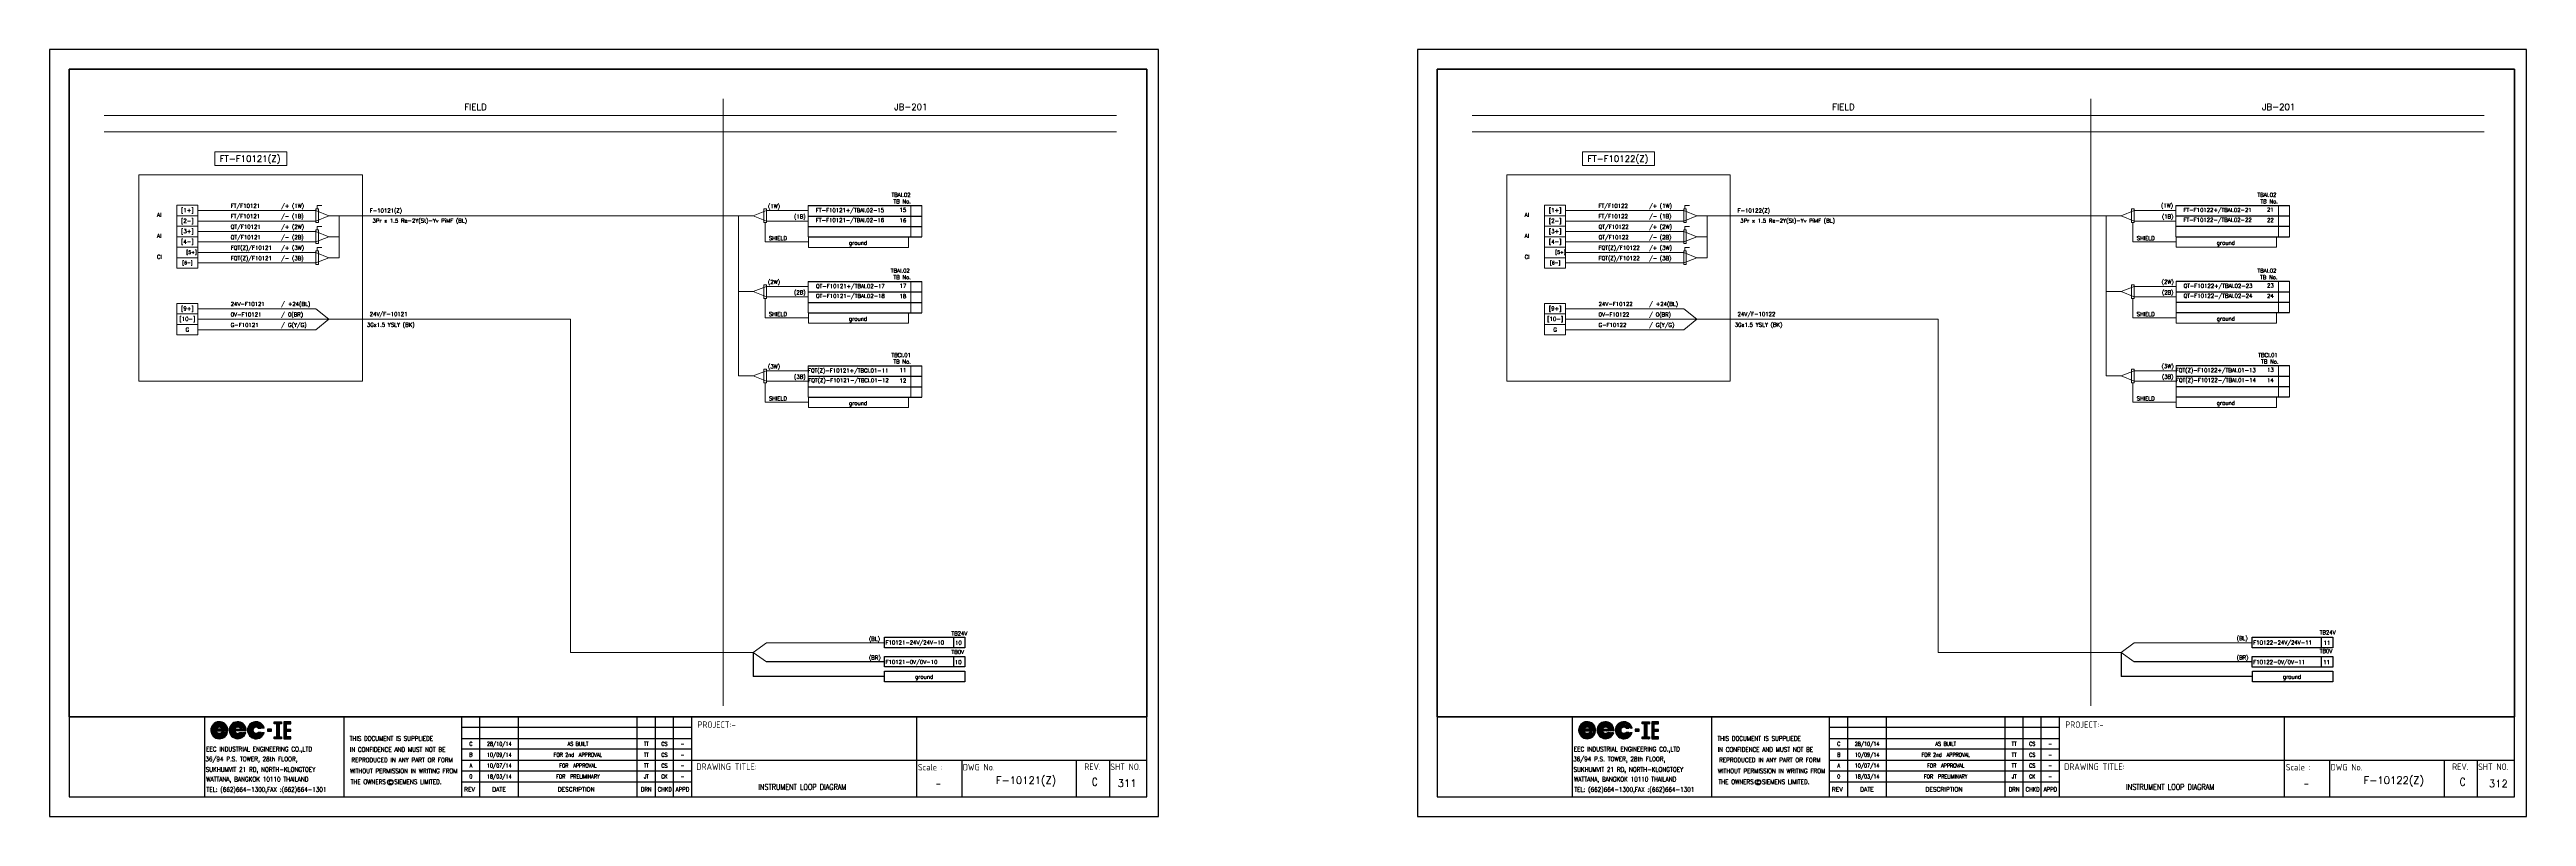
# Model space of a CAD drawing. Header units: millimetres. Extents: x -14942 to 24072, y -50285 to 2207.
# Drawn here: x 5824 to 6769, y -4898 to -4605 of the extents above; entities that cross this region are included whole.
import ezdxf
from ezdxf.enums import TextEntityAlignment as Align

# ---------------------------------------------------------------- set-up
doc = ezdxf.new("R2010")
doc.units = ezdxf.units.MM
doc.header["$MEASUREMENT"] = 0
doc.layers.get('0').update_dxf_attribs({"linetype": 'CONTINUOUS'})
for name, color, linetype in [('52049_PAPER A4$0$Frame_A1', 253, 'CONTINUOUS'), ('BORDER', 3, 'CONTINUOUS'), ('INSTRU', 4, 'CONTINUOUS'), ('INSTRUMENT', 1, 'CONTINUOUS'), ('LINE', 3, 'CONTINUOUS'), ('TEXT', 2, 'CONTINUOUS')]:
    doc.layers.add(name, color=color, linetype=linetype)
doc.styles.add('52049_PAPER A4$0$ISO Proportional', font='isocp.shx')
doc.styles.add('52049_PAPER A4$0$ROMANS', font='isocp.shx')
doc.styles.add('52049_PAPER A4$0$Romans-title', font='romans.shx')
doc.styles.add('ROMANS', font='romans')

# ---------------------------------------------------------------- blocks, each defined once
blk = doc.blocks.new('52049_PAPER A4$0$eec-ie')
at = {"layer": '52049_PAPER A4$0$Frame_A1', "color": 0, "lineweight": -3}
for p, q in [((0, 0), (0.87, 0.87)), ((0, -0.08), (0.3, 0.22)), ((0, -0.16), (0.26, 0.1)), ((0, -0.23), (0.24, 0)), ((0.01, 0.09), (0.78, 0.86)), ((0.04, 0.2), (0.68, 0.83)), ((0.09, 0.32), (0.55, 0.78)), ((0.26, 0.57), (0.3, 0.62)), ((0.34, -0.12), (1, 0.53)), ((0.35, -0.04), (0.92, 0.53)), ((0.35, -0.19), (1.07, 0.52)), ((0.36, 0.05), (0.82, 0.51)), ((0.37, -0.26), (0.66, 0.04)), ((0.39, -0.32), (0.74, 0.04)), ((0.4, 0.17), (0.7, 0.47)), ((0.41, -0.37), (0.82, 0.04)), ((1.69, 0.04), (0.64, 0.04)), ((0.65, 0.57), (0.96, 0.88)), ((0.68, -0.17), (0.9, 0.04)), ((0.76, -0.17), (0.98, 0.04)), ((0.77, 0.62), (1.03, 0.88)), ((0.84, -0.17), (1.05, 0.04)), ((0.87, 0.64), (1.1, 0.87)), ((0.87, 0.25), (1.13, 0.51)), ((0.92, -0.17), (1.13, 0.04)), ((0.95, 0.64), (1.17, 0.86)), ((0.96, 0.26), (1.19, 0.49)), ((1, -0.17), (1.21, 0.04)), ((1.03, 0.64), (1.23, 0.84)), ((1.03, 0.25), (1.24, 0.46)), ((1.07, -0.17), (1.29, 0.04)), ((1.09, 0.24), (1.29, 0.44)), ((1.1, 0.63), (1.29, 0.82)), ((1.15, 0.21), (1.34, 0.4)), ((1.15, -0.17), (1.37, 0.04)), ((1.16, 0.62), (1.35, 0.8)), ((1.19, 0.18), (1.38, 0.37)), ((1.22, 0.6), (1.4, 0.78)), ((1.22, 0.15), (1.54, 0.15)), ((1.23, -0.17), (1.44, 0.04)), ((1.25, 0.15), (1.42, 0.33)), ((1.28, 0.57), (1.45, 0.75)), ((1.31, -0.17), (1.52, 0.04)), ((1.32, 0.15), (1.46, 0.29)), ((1.33, 0.55), (1.5, 0.72)), ((1.38, 0.52), (1.54, 0.69)), ((1.39, -0.17), (1.6, 0.04)), ((1.4, 0.15), (1.49, 0.24)), ((1.42, 0.49), (1.59, 0.65)), ((1.46, 0.45), (1.63, 0.62)), ((1.46, -0.17), (1.68, 0.04)), ((1.48, 0.15), (1.52, 0.19)), ((1.5, 0.41), (1.67, 0.58)), ((1.54, 0.37), (1.71, 0.54)), ((1.54, -0.17), (1.9, 0.18)), ((1.57, 0.33), (1.74, 0.49)), ((1.6, 0.28), (1.77, 0.45)), ((1.62, -0.17), (1.91, 0.12)), ((1.63, 0.23), (1.8, 0.4)), ((1.65, 0.17), (1.83, 0.35)), ((1.67, 0.11), (1.86, 0.3)), ((1.69, 0.05), (1.88, 0.24)), ((1.7, -0.17), (1.93, 0.06)), ((2.09, -0.09), (2.37, 0.19)), ((2.1, -0.01), (2.51, 0.41)), ((2.1, -0.17), (2.34, 0.08)), ((2.11, 0.08), (2.88, 0.86)), ((2.13, 0.18), (2.78, 0.83)), ((2.18, 0.31), (2.65, 0.78)), ((2.31, 0.52), (2.45, 0.65)), ((2.44, -0.05), (3.02, 0.52)), ((2.44, -0.13), (3.1, 0.52)), ((2.45, -0.2), (2.78, 0.13)), ((2.46, 0.04), (2.93, 0.51)), ((2.46, -0.26), (2.76, 0.04)), ((2.48, -0.32), (2.84, 0.04)), ((2.49, 0.15), (2.81, 0.47)), ((2.56, 0.45), (2.97, 0.87)), ((2.72, -0.17), (2.92, 0.04)), ((2.73, 0.04), (3.79, 0.04)), ((2.77, 0.59), (3.06, 0.87)), ((2.79, -0.17), (3, 0.04)), ((2.84, 0.19), (3.17, 0.51)), ((2.87, -0.17), (3.08, 0.04)), ((2.89, 0.63), (3.13, 0.87)), ((2.95, -0.17), (3.15, 0.04)), ((2.98, 0.64), (3.2, 0.86)), ((2.98, 0.26), (3.23, 0.5)), ((3.03, -0.17), (3.23, 0.04)), ((3.06, 0.65), (3.27, 0.85)), ((3.07, 0.26), (3.29, 0.48)), ((3.11, -0.17), (3.31, 0.04)), ((3.14, 0.64), (3.33, 0.83)), ((3.14, 0.25), (3.34, 0.46)), ((3.18, -0.17), (3.39, 0.04)), ((3.2, 0.24), (3.39, 0.43)), ((3.21, 0.63), (3.39, 0.81)), ((3.25, 0.21), (3.44, 0.4)), ((3.26, -0.17), (3.47, 0.04)), ((3.27, 0.62), (3.44, 0.79)), ((3.29, 0.18), (3.48, 0.36)), ((3.62, 0.16), (3.31, 0.16)), ((3.33, 0.6), (3.5, 0.77)), ((3.34, -0.17), (3.54, 0.04)), ((3.36, 0.16), (3.52, 0.32)), ((3.38, 0.57), (3.55, 0.74)), ((3.42, -0.17), (3.62, 0.04)), ((3.43, 0.55), (3.59, 0.71)), ((3.43, 0.16), (3.55, 0.28)), ((3.48, 0.52), (3.64, 0.68)), ((3.5, -0.17), (3.7, 0.04)), ((3.51, 0.16), (3.58, 0.23)), ((3.52, 0.48), (3.68, 0.64)), ((3.57, 0.45), (3.72, 0.61)), ((3.57, -0.17), (3.78, 0.04)), ((3.59, 0.16), (3.61, 0.18)), ((3.6, 0.41), (3.76, 0.57)), ((3.64, 0.37), (3.8, 0.53)), ((3.65, -0.17), (3.99, 0.17)), ((3.67, 0.32), (3.83, 0.48)), ((3.7, 0.27), (3.87, 0.44)), ((3.73, 0.22), (3.9, 0.39)), ((3.73, -0.17), (4, 0.11)), ((3.75, 0.17), (3.92, 0.34)), ((3.77, 0.11), (3.95, 0.28)), ((3.79, 0.05), (3.97, 0.23)), ((3.81, -0.17), (4.02, 0.04)), ((4.18, -0.03), (4.57, 0.36)), ((4.18, -0.11), (4.47, 0.18)), ((4.18, -0.18), (4.43, 0.07)), ((4.19, 0.06), (5, 0.86)), ((4.21, 0.16), (4.9, 0.84)), ((4.25, 0.28), (4.78, 0.8)), ((4.34, 0.45), (4.61, 0.71)), ((4.53, -0.15), (5.2, 0.53)), ((4.53, -0.07), (5.13, 0.53)), ((4.54, 0.02), (5.04, 0.52)), ((4.54, -0.22), (4.86, 0.1)), ((4.57, 0.12), (4.93, 0.49)), ((4.69, 0.48), (5.08, 0.87)), ((4.69, 0.32), (4.73, 0.37)), ((4.88, 0.59), (5.16, 0.88)), ((4.96, 0.2), (5.27, 0.52)), ((4.99, 0.63), (5.24, 0.87)), ((5.08, 0.64), (5.31, 0.86)), ((5.09, 0.25), (5.33, 0.5)), ((5.16, 0.64), (5.37, 0.85)), ((5.17, 0.26), (5.39, 0.48)), ((5.24, 0.64), (5.43, 0.83)), ((5.24, 0.25), (5.44, 0.46)), ((5.3, 0.63), (5.49, 0.82)), ((5.3, 0.23), (5.49, 0.43)), ((5.35, 0.2), (5.54, 0.39)), ((5.37, 0.61), (5.55, 0.79)), ((5.39, 0.17), (5.58, 0.36)), ((5.4, 0.15), (5.72, 0.15)), ((5.42, 0.59), (5.6, 0.77)), ((5.46, 0.15), (5.62, 0.32)), ((5.48, 0.57), (5.65, 0.74)), ((5.53, 0.54), (5.7, 0.71)), ((5.53, 0.15), (5.65, 0.27)), ((5.58, 0.51), (5.74, 0.68)), ((5.61, 0.15), (5.68, 0.23)), ((5.62, 0.47), (5.79, 0.64)), ((5.66, 0.44), (5.83, 0.6)), ((5.69, 0.15), (5.71, 0.18)), ((5.7, 0.4), (5.87, 0.56)), ((5.73, 0.36), (5.9, 0.52)), ((5.77, 0.31), (5.94, 0.48)), ((5.8, 0.26), (5.97, 0.43)), ((5.82, 0.21), (6, 0.38)), ((5.85, 0.15), (6.02, 0.33)), ((6.09, 0.15), (5.85, 0.15)), ((5.92, 0.15), (6.05, 0.28)), ((6, 0.15), (6.07, 0.22)), ((6.08, 0.15), (6.09, 0.16)), ((6.9, 0.04), (6.46, 0.04)), ((6.46, 0.04), (6.46, -0.18)), ((6.46, -0.01), (6.51, 0.04)), ((6.46, -0.09), (6.59, 0.04)), ((6.46, -0.17), (6.66, 0.04)), ((6.52, -0.18), (6.74, 0.04)), ((6.6, -0.18), (6.82, 0.04)), ((6.68, -0.18), (6.9, 0.04)), ((6.9, -0.18), (6.9, 0.04)), ((7.23, 0.68), (7.41, 0.86)), ((7.27, 0.64), (7.49, 0.86)), ((7.35, 0.64), (7.57, 0.86)), ((7.43, 0.64), (7.65, 0.86)), ((7.5, 0.64), (7.72, 0.86)), ((7.51, 0.57), (7.8, 0.86)), ((7.51, 0.49), (7.88, 0.86)), ((7.51, 0.41), (7.96, 0.86)), ((7.51, 0.34), (7.78, 0.61)), ((7.51, 0.26), (7.78, 0.53)), ((7.51, 0.18), (7.78, 0.45)), ((7.51, 0.1), (7.78, 0.38)), ((7.51, 0.02), (7.78, 0.3)), ((7.51, -0.05), (7.78, 0.22)), ((7.51, -0.13), (7.78, 0.14)), ((7.51, -0.21), (7.78, 0.07)), ((7.82, 0.64), (8.04, 0.86)), ((7.89, 0.64), (8.06, 0.81)), ((7.97, 0.64), (8.06, 0.73)), ((8.05, 0.64), (8.06, 0.65)), ((8.33, 0.46), (8.74, 0.86)), ((8.33, 0.54), (8.66, 0.86)), ((8.33, 0.38), (8.82, 0.86)), ((8.33, 0.69), (8.5, 0.86)), ((8.33, 0.62), (8.58, 0.86)), ((8.33, 0.3), (8.61, 0.58)), ((8.33, 0.23), (8.61, 0.5)), ((8.33, 0.15), (8.61, 0.42)), ((8.33, 0.07), (8.61, 0.35)), ((8.33, -0.01), (8.61, 0.27)), ((8.33, -0.09), (8.61, 0.19)), ((8.33, -0.16), (8.61, 0.11)), ((8.33, -0.24), (8.61, 0.03)), ((8.33, -0.4), (8.74, 0.01)), ((8.33, -0.32), (8.66, 0.01)), ((8.33, -0.48), (8.82, 0.01)), ((8.67, 0.64), (8.89, 0.86)), ((8.68, -0.21), (8.9, 0.01)), ((8.75, 0.64), (8.97, 0.86)), ((8.75, -0.21), (8.97, 0.01)), ((8.83, 0.64), (9.05, 0.86)), ((8.83, -0.21), (9.05, 0.01)), ((8.91, 0.64), (9.11, 0.84)), ((8.99, 0.64), (9.11, 0.76)), ((9.06, 0.64), (9.11, 0.69)), ((0.02, -0.3), (0.23, -0.08)), ((0.03, -0.36), (0.23, -0.16)), ((0.05, -0.42), (0.24, -0.23)), ((0.07, -0.47), (0.26, -0.29)), ((0.1, -0.53), (0.27, -0.35)), ((0.12, -0.58), (0.3, -0.4)), ((0.15, -0.63), (0.32, -0.46)), ((0.19, -0.67), (0.35, -0.5)), ((0.22, -0.72), (0.39, -0.55)), ((0.26, -0.76), (0.42, -0.59)), ((0.3, -0.8), (0.46, -0.63)), ((0.34, -0.83), (0.5, -0.67)), ((0.38, -0.87), (0.55, -0.7)), ((0.42, -0.9), (0.59, -0.73)), ((0.44, -0.42), (0.64, -0.22)), ((0.47, -0.47), (0.66, -0.27)), ((0.47, -0.93), (0.65, -0.76)), ((0.5, -0.51), (0.69, -0.32)), ((0.52, -0.96), (0.7, -0.78)), ((0.54, -0.55), (0.73, -0.36)), ((0.58, -0.59), (0.78, -0.39)), ((0.58, -0.98), (0.76, -0.8)), ((0.62, -0.17), (1.94, -0.17)), ((0.63, -0.62), (0.83, -0.42)), ((0.63, -1.01), (0.82, -0.82)), ((0.68, -0.65), (0.89, -0.44)), ((0.69, -1.03), (0.89, -0.83)), ((0.73, -0.67), (0.96, -0.45)), ((0.75, -1.04), (0.96, -0.83)), ((0.79, -0.69), (1.04, -0.44)), ((0.82, -1.05), (1.04, -0.83)), ((0.85, -0.71), (1.19, -0.37)), ((0.89, -1.06), (1.14, -0.81)), ((0.92, -0.72), (1.29, -0.34)), ((0.96, -1.07), (1.25, -0.77)), ((1, -0.72), (1.37, -0.34)), ((1.04, -1.06), (1.76, -0.34)), ((1.09, -0.71), (1.45, -0.34)), ((1.13, -1.05), (1.84, -0.34)), ((1.2, -0.67), (1.53, -0.34)), ((1.54, -0.34), (1.22, -0.34)), ((1.23, -1.03), (1.9, -0.36)), ((1.35, -0.99), (1.86, -0.48)), ((1.53, -0.88), (1.76, -0.66)), ((1.65, -0.38), (1.68, -0.34)), ((1.91, -0.34), (1.66, -0.34)), ((1.78, -0.17), (1.94, -0.01)), ((1.85, -0.17), (1.94, -0.09)), ((1.93, -0.17), (1.94, -0.17)), ((2.1, -0.24), (2.32, -0.02)), ((2.11, -0.3), (2.32, -0.1)), ((2.13, -0.36), (2.32, -0.17)), ((2.15, -0.42), (2.33, -0.24)), ((2.17, -0.48), (2.35, -0.3)), ((2.2, -0.53), (2.37, -0.36)), ((2.22, -0.58), (2.39, -0.42)), ((2.25, -0.63), (2.42, -0.47)), ((2.29, -0.68), (2.45, -0.51)), ((2.32, -0.72), (2.48, -0.56)), ((2.36, -0.76), (2.52, -0.6)), ((2.4, -0.8), (2.56, -0.64)), ((2.44, -0.84), (2.6, -0.68)), ((2.48, -0.87), (2.64, -0.71)), ((2.51, -0.38), (2.71, -0.17)), ((2.53, -0.9), (2.69, -0.74)), ((2.54, -0.43), (2.73, -0.23)), ((2.57, -0.47), (2.76, -0.28)), ((2.58, -0.93), (2.74, -0.77)), ((2.6, -0.51), (2.79, -0.33)), ((2.63, -0.96), (2.8, -0.79)), ((2.64, -0.55), (2.83, -0.37)), ((2.68, -0.98), (2.86, -0.81)), ((2.69, -0.59), (2.87, -0.4)), ((4.02, -0.17), (2.71, -0.17)), ((2.73, -0.62), (2.93, -0.43)), ((2.74, -1.01), (2.92, -0.82)), ((2.78, -0.65), (2.99, -0.44)), ((2.8, -1.02), (2.99, -0.83)), ((2.84, -0.67), (3.06, -0.45)), ((2.86, -1.04), (3.06, -0.84)), ((2.9, -0.69), (3.14, -0.44)), ((2.92, -1.05), (3.14, -0.83)), ((2.96, -0.7), (3.32, -0.35)), ((2.99, -1.06), (3.24, -0.81)), ((3.03, -0.71), (3.39, -0.35)), ((3.07, -1.06), (3.36, -0.77)), ((3.11, -0.71), (3.47, -0.35)), ((3.15, -1.06), (3.86, -0.35)), ((3.2, -0.7), (3.55, -0.35)), ((3.24, -1.04), (3.94, -0.35)), ((3.31, -0.35), (3.62, -0.35)), ((3.32, -0.65), (3.62, -0.36)), ((3.35, -1.02), (3.98, -0.38)), ((3.48, -0.97), (3.93, -0.51)), ((3.74, -0.39), (3.78, -0.35)), ((3.76, -0.35), (3.99, -0.35)), ((3.89, -0.17), (4.02, -0.03)), ((3.96, -0.17), (4.03, -0.11)), ((4.19, -0.25), (4.42, -0.03)), ((4.21, -0.32), (4.41, -0.11)), ((4.22, -0.38), (4.42, -0.18)), ((4.24, -0.44), (4.43, -0.25)), ((4.26, -0.49), (4.45, -0.31)), ((4.29, -0.54), (4.47, -0.37)), ((4.32, -0.59), (4.49, -0.42)), ((4.35, -0.64), (4.52, -0.47)), ((4.38, -0.69), (4.55, -0.52)), ((4.42, -0.73), (4.58, -0.56)), ((4.45, -0.77), (4.62, -0.6)), ((4.49, -0.81), (4.66, -0.64)), ((4.53, -0.84), (4.7, -0.68)), ((4.56, -0.28), (4.8, -0.03)), ((4.58, -0.33), (4.8, -0.11)), ((4.58, -0.88), (4.75, -0.71)), ((4.6, -0.39), (4.81, -0.18)), ((4.62, -0.91), (4.8, -0.74)), ((4.63, -0.44), (4.83, -0.24)), ((4.66, -0.48), (4.86, -0.29)), ((4.67, -0.94), (4.85, -0.77)), ((4.7, -0.52), (4.89, -0.33)), ((4.72, -0.97), (4.9, -0.79)), ((4.74, -0.56), (4.93, -0.37)), ((4.78, -0.6), (4.98, -0.4)), ((4.78, -0.99), (4.96, -0.81)), ((4.83, -0.63), (5.03, -0.43)), ((4.83, -1.01), (5.03, -0.82)), ((4.88, -0.66), (5.09, -0.44)), ((4.89, -1.03), (5.1, -0.83)), ((4.93, -0.68), (5.17, -0.45)), ((4.96, -1.05), (5.17, -0.83)), ((4.99, -0.7), (5.26, -0.43)), ((5.02, -1.06), (5.26, -0.82)), ((5.06, -0.71), (5.43, -0.34)), ((5.09, -1.06), (5.36, -0.8)), ((5.13, -0.72), (5.5, -0.34)), ((5.17, -1.07), (5.49, -0.75)), ((5.21, -0.71), (5.58, -0.34)), ((5.25, -1.06), (5.97, -0.34)), ((5.3, -0.7), (5.66, -0.34)), ((5.35, -1.05), (6.05, -0.34)), ((5.72, -0.34), (5.4, -0.34)), ((5.43, -0.65), (5.71, -0.37)), ((5.45, -1.02), (6.07, -0.4)), ((5.58, -0.96), (6.02, -0.53)), ((5.81, -0.43), (5.89, -0.34)), ((5.85, -0.34), (6.09, -0.34)), ((6.46, -0.18), (6.9, -0.18)), ((6.75, -0.18), (6.9, -0.04)), ((6.83, -0.18), (6.9, -0.12)), ((7.23, -0.95), (7.34, -0.84)), ((7.23, -0.88), (7.26, -0.84)), ((7.23, -1.03), (7.42, -0.84)), ((7.28, -1.07), (7.5, -0.84)), ((7.35, -1.07), (7.78, -0.64)), ((7.43, -1.07), (7.78, -0.71)), ((7.51, -0.29), (7.78, -0.01)), ((7.51, -0.37), (7.78, -0.09)), ((7.51, -0.44), (7.78, -0.17)), ((7.51, -0.52), (7.78, -0.25)), ((7.51, -0.6), (7.78, -0.32)), ((7.51, -0.68), (7.78, -0.4)), ((7.51, -0.76), (7.78, -0.48)), ((7.51, -0.83), (7.78, -0.56)), ((7.51, -1.07), (7.78, -0.79)), ((7.59, -1.07), (7.81, -0.84)), ((7.67, -1.07), (7.89, -0.84)), ((7.74, -1.07), (7.96, -0.84)), ((7.82, -1.07), (8.04, -0.84)), ((7.9, -1.07), (8.06, -0.91)), ((7.98, -1.07), (8.06, -0.98)), ((8.06, -1.07), (8.06, -1.06)), ((8.33, -0.55), (8.61, -0.28)), ((8.33, -0.63), (8.61, -0.36)), ((8.33, -0.71), (8.61, -0.43)), ((8.33, -0.79), (8.61, -0.51)), ((8.33, -0.86), (8.61, -0.59)), ((8.33, -0.94), (8.61, -0.67)), ((8.33, -1.02), (8.61, -0.75)), ((8.37, -1.07), (8.61, -0.82)), ((8.45, -1.07), (8.67, -0.84)), ((8.52, -1.07), (8.74, -0.84)), ((8.6, -1.07), (8.82, -0.84)), ((8.68, -1.07), (8.9, -0.84)), ((8.76, -1.07), (8.98, -0.84)), ((8.84, -1.07), (9.06, -0.84)), ((8.91, -0.21), (9.11, -0.02)), ((8.91, -1.07), (9.11, -0.87)), ((8.99, -0.21), (9.11, -0.09)), ((8.99, -1.07), (9.11, -0.95)), ((9.07, -0.21), (9.11, -0.17)), ((9.07, -1.07), (9.11, -1.03))]:
    blk.add_line(p, q, dxfattribs=at)
for points in [[(7.23, 0.86), (8.06, 0.86), (8.06, 0.64), (7.78, 0.64), (7.78, -0.84), (8.06, -0.84), (8.06, -1.07), (7.23, -1.07), (7.23, -0.84), (7.51, -0.84), (7.51, 0.64), (7.23, 0.64)], [(8.61, 0.01), (8.61, 0.64), (9.11, 0.64), (9.11, 0.86), (8.33, 0.86), (8.33, -1.07), (9.11, -1.07), (9.11, -0.84), (8.61, -0.84), (8.61, -0.21), (9.11, -0.21), (9.11, 0.01)]]:
    blk.add_lwpolyline(points, close=True, dxfattribs=at)
for centre, radius, start, end in [((0.97, -0.09), 0.972, 355.3439, 345.1466), ((0.97, -0.09), 0.737, 10.5243, 340.256), ((0.97, -0.09), 0.623, 23.5697, 336.4303), ((0.97, -0.09), 0.354, 44.7876, 157.6107), ((3.06, -0.09), 0.967, 355.6074, 344.7747), ((3.06, -0.09), 0.742, 10.0766, 339.9937), ((3.06, -0.09), 0.618, 24.2545, 335.7455), ((3.06, -0.09), 0.358, 45.1096, 158.7579), ((5.15, -0.09), 0.972, 14.8534, 345.1466), ((5.15, -0.09), 0.737, 19.744, 340.256), ((5.15, -0.09), 0.623, 23.5697, 336.4303), ((5.15, -0.09), 0.354, 44.7876, 315.2124), ((0.97, -0.09), 0.354, 192.8901, 315.2124), ((3.06, -0.09), 0.358, 191.9242, 314.8904)]:
    blk.add_arc(centre, radius, start, end, dxfattribs=at)
blk = doc.blocks.new('52049_PAPER A4$0$eec logo')
at = {"color": 7, "xscale": 2.786697286423482, "yscale": 2.786697286423482, "zscale": 2.786697286423482}
blk.add_blockref('52049_PAPER A4$0$eec-ie', (50.01, 25.95), dxfattribs=at)
blk = doc.blocks.new('A$C089E5181')
at = {"color": 3}
for p, q in [((-415.5, 38.01), (-4.5, 38.01)), ((-363.94, 38.01), (-363.94, 7.5)), ((-310.77, 38.01), (-310.77, 7.5)), ((-265.75, 7.5), (-265.75, 38.01)), ((-258.85, 7.5), (-258.85, 38.01)), ((-244.11, 7.5), (-244.11, 38.01)), ((-198.84, 7.5), (-198.84, 38.01)), ((-191.95, 7.5), (-191.95, 38.01)), ((-185.05, 7.5), (-185.05, 38.01)), ((-178.16, 38.01), (-178.16, 7.5)), ((-92.38, 38.01), (-92.38, 7.5)), ((-178.16, 21.46), (-4.5, 21.46)), ((-75.06, 21.46), (-75.06, 7.5)), ((-31.4, 21.46), (-31.4, 7.5)), ((-18.75, 21.46), (-18.75, 7.5)), ((-265.75, 13.19), (-178.16, 13.19))]:
    blk.add_line(p, q, dxfattribs=at)
at = {"color": 7}
for p, q in [((-4.5, 38.01), (-96.38, 38.01)), ((-92.38, 38.01), (-92.38, 19.85))]:
    blk.add_line(p, q, dxfattribs=at)
at = {"color": 1}
for p, q in [((-178.16, 33.87), (-265.75, 33.87)), ((-265.75, 29.74), (-178.16, 29.74)), ((-178.16, 25.6), (-265.75, 25.6)), ((-265.75, 21.46), (-178.16, 21.46)), ((-178.16, 17.33), (-265.75, 17.33))]:
    blk.add_line(p, q, dxfattribs=at)
at = {"color": 7}
blk.add_lwpolyline([(0, 0), (0, 292.5), (-423, 292.5), (-423, 0)], close=True, dxfattribs=at)
blk.add_lwpolyline([(-415.5, 285), (-4.5, 285), (-4.5, 38.01), (-415.5, 38.01)], close=True)
at = {"color": 3}
blk.add_lwpolyline([(-4.5, 7.5), (-4.5, 285), (-415.5, 285), (-415.5, 7.5)], close=True, dxfattribs=at)
at = {"color": 2}
blk.add_circle((-293.05, 13.05), 1.05, dxfattribs=at)
at = {"color": 3, "xscale": 1.200000000000001, "yscale": 1.200000000000001, "zscale": 1.200000000000001}
blk.add_blockref('52049_PAPER A4$0$eec logo', (-421.49, 2.05), dxfattribs=at)
at = {"color": 2, "style": '52049_PAPER A4$0$Romans-title', "width": 0.8}
for s, p in [('THIS DOCUMENT IS SUPPLIEDE', (-292.63, 29.75)), ('IN CONFIDENCE AND MUST NOT BE', (-290.24, 25.51)), (' REPRODUCED IN ANY PART OR FORM', (-289.1, 21.53)), ('THE OWNERS   SIEMENS LIMITED. ', (-290.28, 13.22)), (' WITHOUT PERMISSION IN WRITING FROM ', (-287.9, 17.35))]:
    blk.add_text(s, height=1.75, dxfattribs=at).set_placement(p, align=Align.MIDDLE)
at = {"color": 2}
for s, height, style, width, p in [('C', 1.5, '52049_PAPER A4$0$Romans-title', 0.8, (-262.3, 27.67)), ('28/10/14', 1.5, '52049_PAPER A4$0$Romans-title', 0.8, (-251.48, 27.67)), ('AS BUILT', 1.5, '52049_PAPER A4$0$Romans-title', 0.8, (-221.48, 27.67)), ('TT', 1.5, '52049_PAPER A4$0$Romans-title', 0.8, (-195.39, 27.67)), ('CS', 1.5, '52049_PAPER A4$0$Romans-title', 0.8, (-188.5, 27.67)), ('A', 1.5, '52049_PAPER A4$0$Romans-title', 0.8, (-262.3, 19.39)), ('B', 1.5, '52049_PAPER A4$0$Romans-title', 0.8, (-262.3, 23.53)), ('10/09/14', 1.5, '52049_PAPER A4$0$Romans-title', 0.8, (-251.48, 23.53)), ('10/07/14', 1.5, '52049_PAPER A4$0$Romans-title', 0.8, (-251.48, 19.39)), ('FOR 2nd  APPROVAL', 1.5, '52049_PAPER A4$0$Romans-title', 0.8, (-221.48, 23.53)), ('FOR  APPROVAL', 1.5, '52049_PAPER A4$0$Romans-title', 0.8, (-221.48, 19.39)), ('TT', 1.5, '52049_PAPER A4$0$Romans-title', 0.8, (-195.39, 23.53)), ('TT', 1.5, '52049_PAPER A4$0$Romans-title', 0.8, (-195.39, 19.39)), ('CS', 1.5, '52049_PAPER A4$0$Romans-title', 0.8, (-188.5, 23.53)), ('CS', 1.5, '52049_PAPER A4$0$Romans-title', 0.8, (-188.5, 19.39)), ('-', 1.5, '52049_PAPER A4$0$Romans-title', 0.8, (-181.6, 27.67)), ('-', 1.5, '52049_PAPER A4$0$Romans-title', 0.8, (-181.6, 23.53)), ('-', 1.5, '52049_PAPER A4$0$Romans-title', 0.8, (-181.6, 19.39)), ('Scale :', 2.482, '52049_PAPER A4$0$ROMANS', 0.9, (-87.06, 18.78)), ('DWG No.', 2.482, '52049_PAPER A4$0$ROMANS', 0.9, (-68.61, 18.78)), ('REV.', 2.482, '52049_PAPER A4$0$ROMANS', 0.9, (-25.21, 18.99)), ('SHT NO.', 2.482, '52049_PAPER A4$0$ROMANS', 0.9, (-12.64, 18.96)), ('0', 1.5, '52049_PAPER A4$0$Romans-title', 0.8, (-262.3, 15.26)), ('18/03/14', 1.5, '52049_PAPER A4$0$Romans-title', 0.8, (-251.48, 15.26)), ('FOR  PRELIMINARY', 1.5, '52049_PAPER A4$0$Romans-title', 0.8, (-221.48, 15.26)), ('JT', 1.5, '52049_PAPER A4$0$Romans-title', 0.8, (-195.39, 15.26)), ('CK', 1.5, '52049_PAPER A4$0$Romans-title', 0.8, (-188.5, 15.26)), ('-', 1.5, '52049_PAPER A4$0$Romans-title', 0.8, (-181.6, 15.26)), ('-', 2.25, '52049_PAPER A4$0$Romans-title', 0.8, (-84, 12.48)), ('C', 3, '52049_PAPER A4$0$Romans-title', 0.8, (-24.36, 13.21))]:
    blk.add_text(s, height=height, dxfattribs=dict(at, style=style, width=width)).set_placement(p, align=Align.MIDDLE_CENTER)
at = {"color": 2, "style": '52049_PAPER A4$0$ISO Proportional'}
for s, height, p in [('PROJECT:-', 2.482, (-168.61, 35.02)), ('DRAWING TITLE:', 2.4821, (-164.78, 18.99))]:
    blk.add_text(s, height=height, dxfattribs=at).set_placement(p, align=Align.MIDDLE_CENTER)
at = {"color": 2, "style": '52049_PAPER A4$0$Romans-title'}
for s, height, width, p in [('36/94 P.S. TOWER, 28th FLOOR,', 1.75, 0.9, (-363.55, 21.03, -1.75)), ('EEC INDUSTRIAL ENGINEERING CO.,LTD', 1.75, 0.9, (-363.31, 24.81)), ('SUKHUMVIT 21 RD, NORTH-KLONGTOEY', 1.75, 0.9, (-363.45, 17.05, -1.75)), ('WATTANA, BANGKOK 10110 THAILAND ', 1.75, 0.9, (-363.25, 13.31, -1.75)), ('TEL: (662)664-1300,FAX :(662)664-1301', 1.75, 0.9, (-363.14, 9.42, -1.75)), ('DRN', 1.655, 0.8, (-197.44, 9.49)), ('CHKD', 1.655, 0.8, (-191.03, 9.49)), ('APPD', 1.655, 0.8, (-184.14, 9.49))]:
    blk.add_text(s, height=height, dxfattribs=dict(at, width=width)).set_placement(p)
blk.add_text('C', height=1.19, dxfattribs=at).set_placement((-293.05, 13.05), align=Align.MIDDLE)
for s, height, p in [('REV', 1.655, (-264.9, 9.49)), ('DATE', 1.655, (-254.17, 9.49)), ('DESCRIPTION', 1.6548, (-229.2, 9.49))]:
    blk.add_text(s, height=height, dxfattribs=at).set_placement(p)
at = {"layer": 'TEXT', "style": 'ROMANS', "width": 0.8}
blk.add_text('INSTRUMENT LOOP DIAGRAM ', height=2.25, dxfattribs=at).set_placement((-135.27, 11.24), align=Align.MIDDLE_CENTER)
blk = doc.blocks.new('Box')
at = {"layer": 'INSTRU', "color": 7, "lineweight": 13}
for p, q in [((660.48, -1853.29), (660.48, -1865.26)), ((699.59, -1853.29), (699.59, -1865.26)), ((703.72, -1853.29), (703.72, -1865.26))]:
    blk.add_line(p, q, dxfattribs=at)
at = {"layer": 'INSTRUMENT', "color": 7}
for p, q in [((660.48, -1853.29), (703.72, -1853.29)), ((660.48, -1857.28), (703.72, -1857.28)), ((660.48, -1861.27), (703.72, -1861.27)), ((660.48, -1865.26), (703.72, -1865.26))]:
    blk.add_line(p, q, dxfattribs=at)
blk = doc.blocks.new('AA')
at = {"layer": 'INSTRU', "color": 7, "lineweight": 13}
for p, q in [((660.4, -1836.06), (674.52, -1836.06)), ((660.4, -1836.06), (660.4, -1840.06)), ((660.41, -1840.06), (698.6, -1840.06)), ((667.71, -1836.06), (698.6, -1836.06)), ((698.6, -1836.06), (698.6, -1840.06))]:
    blk.add_line(p, q, dxfattribs=at)
at = {"layer": 'TEXT', "color": 7, "lineweight": 13, "style": 'ROMANS'}
blk.add_text('ground', height=1.5, dxfattribs=at).set_placement((675.86, -1839.1))
blk = doc.blocks.new('OO')
at = {"layer": 'INSTRUMENT', "color": 7}
blk.add_line((715.86, -2010.2), (715.86, -2014.19), dxfattribs=at)
blk.add_lwpolyline([(689.59, -2010.2), (720.26, -2010.2), (720.26, -2014.19), (689.59, -2014.19)], close=True, dxfattribs=at)
blk = doc.blocks.new('444')
at = {"layer": 'INSTRUMENT', "color": 7}
blk.add_lwpolyline([(850.71, -1511.74), (881.38, -1511.74), (881.38, -1515.73), (850.71, -1515.73)], close=True, dxfattribs=at)
at = {"layer": 'TEXT', "color": 7, "lineweight": 13, "style": 'ROMANS'}
blk.add_text('ground', height=1.5, dxfattribs=at).set_placement((862.34, -1514.57))

msp = doc.modelspace()

# ---------------------------------------------------------------- linework, layer by layer
at = {"layer": 'BORDER', "color": 7, "lineweight": 13, "ltscale": 2.5}
for p, q in [((6081.14, -4623.95), (6081.14, -4855.48)), ((6602.81, -4623.95), (6602.81, -4855.48))]:
    msp.add_line(p, q, dxfattribs=at)
at = {"layer": 'BORDER', "color": 7, "lineweight": 13}
for p, q in [((5845.11, -4630.25), (6231.14, -4630.25)), ((5845.11, -4636.55), (6231.14, -4636.55)), ((6366.78, -4630.25), (6752.81, -4630.25)), ((6366.78, -4636.55), (6752.81, -4636.55))]:
    msp.add_line(p, q, dxfattribs=at)
at = {"layer": 'INSTRU', "color": 7, "lineweight": 13}
for p, q in [((5872.81, -4664.51), (5880.81, -4664.51)), ((5872.81, -4664.51), (5872.81, -4668.51)), ((5880.81, -4664.51), (5880.81, -4668.51)), ((6394.47, -4664.51), (6402.47, -4664.51)), ((6394.47, -4664.51), (6394.47, -4668.51)), ((6402.47, -4664.51), (6402.47, -4668.51)), ((5872.81, -4668.51), (5880.81, -4668.51)), ((5872.81, -4668.51), (5872.81, -4672.51)), ((5872.81, -4672.51), (5880.81, -4672.51)), ((5872.81, -4672.51), (5872.81, -4676.51)), ((5872.81, -4672.51), (5880.81, -4672.51)), ((5880.81, -4668.51), (5880.81, -4672.51)), ((5880.81, -4672.51), (5880.81, -4676.51)), ((6394.47, -4668.51), (6402.47, -4668.51)), ((6394.47, -4668.51), (6394.47, -4672.51)), ((6394.47, -4672.51), (6402.47, -4672.51)), ((6394.47, -4672.51), (6394.47, -4676.51)), ((6394.47, -4672.51), (6402.47, -4672.51)), ((6402.47, -4668.51), (6402.47, -4672.51)), ((6402.47, -4672.51), (6402.47, -4676.51)), ((5872.81, -4676.51), (5880.81, -4676.51)), ((5872.81, -4676.51), (5872.81, -4680.51)), ((5872.81, -4680.51), (5880.81, -4680.51)), ((5872.81, -4680.51), (5872.81, -4684.51)), ((5872.81, -4680.51), (5880.81, -4680.51)), ((5872.81, -4680.51), (5880.81, -4680.51)), ((5872.81, -4684.51), (5880.81, -4684.51)), ((5872.81, -4684.51), (5872.81, -4688.51)), ((5880.81, -4676.51), (5880.81, -4680.51)), ((5880.81, -4680.51), (5880.81, -4684.51)), ((5880.81, -4684.51), (5880.81, -4688.51)), ((6394.47, -4676.51), (6402.47, -4676.51)), ((6394.47, -4676.51), (6394.47, -4680.51)), ((6394.47, -4680.51), (6402.47, -4680.51)), ((6394.47, -4680.51), (6394.47, -4684.51)), ((6394.47, -4680.51), (6402.47, -4680.51)), ((6394.47, -4680.51), (6402.47, -4680.51)), ((6394.47, -4684.51), (6402.47, -4684.51)), ((6394.47, -4684.51), (6394.47, -4688.51)), ((6402.47, -4676.51), (6402.47, -4680.51)), ((6402.47, -4680.51), (6402.47, -4684.51)), ((6402.47, -4684.51), (6402.47, -4688.51)), ((5872.81, -4688.51), (5880.81, -4688.51)), ((6394.47, -4688.51), (6402.47, -4688.51)), ((5872.81, -4701.96), (5880.81, -4701.96)), ((5872.81, -4701.96), (5880.81, -4701.96)), ((5872.81, -4701.96), (5880.81, -4701.96)), ((5872.81, -4701.96), (5872.81, -4705.96)), ((5880.81, -4701.96), (5880.81, -4705.96)), ((6394.47, -4701.96), (6402.47, -4701.96)), ((6394.47, -4701.96), (6402.47, -4701.96)), ((6394.47, -4701.96), (6402.47, -4701.96)), ((6394.47, -4701.96), (6394.47, -4705.96)), ((6402.47, -4701.96), (6402.47, -4705.96)), ((5872.81, -4705.96), (5872.81, -4709.96)), ((5872.81, -4705.96), (5880.81, -4705.96)), ((5872.81, -4709.96), (5880.81, -4709.96)), ((5872.81, -4709.96), (5872.81, -4713.96)), ((5880.81, -4705.96), (5880.81, -4709.96)), ((5880.81, -4709.96), (5880.81, -4713.96)), ((6394.47, -4705.96), (6394.47, -4709.96)), ((6394.47, -4705.96), (6402.47, -4705.96)), ((6394.47, -4709.96), (6402.47, -4709.96)), ((6394.47, -4709.96), (6394.47, -4713.96)), ((6402.47, -4705.96), (6402.47, -4709.96)), ((6402.47, -4709.96), (6402.47, -4713.96)), ((5872.81, -4713.96), (5880.81, -4713.96)), ((6394.47, -4713.96), (6402.47, -4713.96))]:
    msp.add_line(p, q, dxfattribs=at)
at = {"layer": 'INSTRUMENT', "color": 7}
for p, q in [((6092.66, -4835.04), (6092.66, -4844.24)), ((6614.33, -4835.04), (6614.33, -4844.24)), ((6142.72, -4844.24), (6092.66, -4844.24)), ((6142.72, -4838.64), (6097.7, -4838.64)), ((6664.39, -4844.24), (6614.33, -4844.24)), ((6664.37, -4838.67), (6619.35, -4838.67))]:
    msp.add_line(p, q, dxfattribs=at)
at = {"layer": 'LINE', "color": 7, "lineweight": 13}
for p, q in [((5887.29, -4644.11), (5914.69, -4644.11)), ((5887.29, -4644.11), (5887.29, -4649.32)), ((5914.69, -4644.11), (5914.69, -4649.32)), ((6408.96, -4644.11), (6436.36, -4644.11)), ((6408.96, -4644.11), (6408.96, -4649.32)), ((6436.36, -4644.11), (6436.36, -4649.32)), ((5887.29, -4649.32), (5914.69, -4649.32)), ((6408.96, -4649.32), (6436.36, -4649.32)), ((5880.81, -4666.51), (5925.82, -4666.51)), ((5925.82, -4665.91), (5925.82, -4671.11)), ((5925.82, -4665.91), (5926.82, -4665.91)), ((5930.82, -4668.51), (5925.82, -4666.51)), ((5926.32, -4664.57), (5928.04, -4664.57)), ((5926.82, -4665.91), (5926.82, -4671.11)), ((6092.66, -4668.51), (6097.66, -4666.51)), ((6097.66, -4665.91), (6096.66, -4665.91)), ((6096.66, -4665.91), (6096.66, -4671.11)), ((6097.66, -4665.91), (6097.66, -4671.11)), ((6113.6, -4666.51), (6097.66, -4666.51)), ((6402.47, -4666.51), (6447.49, -4666.51)), ((6447.49, -4665.91), (6447.49, -4671.11)), ((6447.49, -4665.91), (6448.49, -4665.91)), ((6452.49, -4668.51), (6447.49, -4666.51)), ((6447.99, -4664.57), (6449.71, -4664.57)), ((6448.49, -4665.91), (6448.49, -4671.11)), ((6614.33, -4668.51), (6619.33, -4666.51)), ((6619.33, -4665.91), (6618.33, -4665.91)), ((6618.33, -4665.91), (6618.33, -4671.11)), ((6619.33, -4665.91), (6619.33, -4671.11)), ((6635.27, -4666.51), (6619.33, -4666.51)), ((5880.81, -4670.51), (5925.82, -4670.51)), ((5880.81, -4674.51), (5925.82, -4674.51)), ((5925.82, -4670.51), (5930.82, -4668.51)), ((5925.82, -4671.11), (5926.82, -4671.11)), ((5925.82, -4673.91), (5925.82, -4679.11)), ((5925.82, -4673.91), (5926.82, -4673.91)), ((5930.82, -4676.51), (5925.82, -4674.51)), ((5926.32, -4672.57), (5928.04, -4672.57)), ((5926.82, -4673.91), (5926.82, -4679.11)), ((5930.82, -4668.51), (6092.66, -4668.51)), ((5934.72, -4676.51), (5934.72, -4668.51)), ((6086.95, -4729.61), (6086.95, -4668.51)), ((6092.66, -4668.51), (6097.66, -4670.51)), ((6097.66, -4671.11), (6096.66, -4671.11)), ((6097.16, -4671.11), (6097.16, -4678.51)), ((6113.6, -4670.51), (6097.66, -4670.51)), ((6402.47, -4670.51), (6447.49, -4670.51)), ((6402.47, -4674.51), (6447.49, -4674.51)), ((6447.49, -4670.51), (6452.49, -4668.51)), ((6447.49, -4671.11), (6448.49, -4671.11)), ((6447.49, -4673.91), (6447.49, -4679.11)), ((6447.49, -4673.91), (6448.49, -4673.91)), ((6452.49, -4676.51), (6447.49, -4674.51)), ((6447.99, -4672.57), (6449.71, -4672.57)), ((6448.49, -4673.91), (6448.49, -4679.11)), ((6452.49, -4668.51), (6614.33, -4668.51)), ((6456.39, -4676.51), (6456.39, -4668.51)), ((6608.62, -4729.61), (6608.62, -4668.51)), ((6614.33, -4668.51), (6619.33, -4670.51)), ((6619.33, -4671.11), (6618.33, -4671.11)), ((6618.83, -4671.11), (6618.83, -4678.51)), ((6635.27, -4670.51), (6619.33, -4670.51)), ((5880.81, -4678.51), (5925.82, -4678.51)), ((5880.81, -4682.51), (5925.82, -4682.51)), ((5925.82, -4678.51), (5930.82, -4676.51)), ((5925.82, -4679.11), (5926.82, -4679.11)), ((5925.82, -4681.91), (5925.82, -4687.11)), ((5925.82, -4681.91), (5926.82, -4681.91)), ((5930.82, -4684.51), (5925.82, -4682.51)), ((5925.82, -4686.51), (5930.82, -4684.51)), ((5926.32, -4680.57), (5928.04, -4680.57)), ((5926.82, -4681.91), (5926.82, -4687.11)), ((5930.82, -4676.51), (5934.72, -4676.51)), ((5930.82, -4684.51), (5934.72, -4684.51)), ((5934.72, -4684.51), (5934.72, -4676.51)), ((6113.6, -4678.51), (6097.16, -4678.51)), ((6402.47, -4678.51), (6447.49, -4678.51)), ((6402.47, -4682.51), (6447.49, -4682.51)), ((6447.49, -4678.51), (6452.49, -4676.51)), ((6447.49, -4679.11), (6448.49, -4679.11)), ((6447.49, -4681.91), (6447.49, -4687.11)), ((6447.49, -4681.91), (6448.49, -4681.91)), ((6452.49, -4684.51), (6447.49, -4682.51)), ((6447.49, -4686.51), (6452.49, -4684.51)), ((6447.99, -4680.57), (6449.71, -4680.57)), ((6448.49, -4681.91), (6448.49, -4687.11)), ((6452.49, -4676.51), (6456.39, -4676.51)), ((6452.49, -4684.51), (6456.39, -4684.51)), ((6456.39, -4684.51), (6456.39, -4676.51)), ((6635.27, -4678.51), (6618.83, -4678.51)), ((5880.81, -4686.51), (5925.82, -4686.51)), ((5925.82, -4687.11), (5926.82, -4687.11)), ((6097.66, -4694.84), (6096.66, -4694.84)), ((6096.66, -4694.84), (6096.66, -4700.04)), ((6097.66, -4694.84), (6097.66, -4700.04)), ((6402.47, -4686.51), (6447.49, -4686.51)), ((6447.49, -4687.11), (6448.49, -4687.11)), ((6619.33, -4694.84), (6618.33, -4694.84)), ((6618.33, -4694.84), (6618.33, -4700.04)), ((6619.33, -4694.84), (6619.33, -4700.04)), ((5880.81, -4703.96), (5925.82, -4703.96)), ((5930.82, -4707.96), (5925.82, -4703.96)), ((6092.66, -4697.44), (6086.95, -4697.44)), ((6092.66, -4697.44), (6097.66, -4695.44)), ((6092.66, -4697.44), (6097.66, -4699.44)), ((6097.66, -4700.04), (6096.66, -4700.04)), ((6097.16, -4700.04), (6097.16, -4707.44)), ((6113.6, -4695.44), (6097.66, -4695.44)), ((6113.6, -4699.44), (6097.66, -4699.44)), ((6402.47, -4703.96), (6447.49, -4703.96)), ((6452.49, -4707.96), (6447.49, -4703.96)), ((6614.33, -4697.44), (6608.62, -4697.44)), ((6614.33, -4697.44), (6619.33, -4695.44)), ((6614.33, -4697.44), (6619.33, -4699.44)), ((6619.33, -4700.04), (6618.33, -4700.04)), ((6618.83, -4700.04), (6618.83, -4707.44)), ((6635.27, -4695.44), (6619.33, -4695.44)), ((6635.27, -4699.44), (6619.33, -4699.44)), ((5880.81, -4707.96), (5925.82, -4707.96)), ((5880.81, -4711.96), (5925.82, -4711.96)), ((5925.82, -4707.96), (5930.82, -4707.96)), ((5925.82, -4711.96), (5930.82, -4707.96)), ((5930.82, -4707.96), (6022.92, -4707.96)), ((6113.6, -4707.44), (6097.16, -4707.44)), ((6402.47, -4707.96), (6447.49, -4707.96)), ((6402.47, -4711.96), (6447.49, -4711.96)), ((6447.49, -4707.96), (6452.49, -4707.96)), ((6447.49, -4711.96), (6452.49, -4707.96)), ((6452.49, -4707.96), (6544.59, -4707.96)), ((6635.27, -4707.44), (6618.83, -4707.44)), ((6086.95, -4729.61), (6092.66, -4729.61)), ((6092.66, -4729.61), (6097.66, -4727.61)), ((6092.66, -4729.61), (6097.66, -4731.61)), ((6096.66, -4727.01), (6096.66, -4732.21)), ((6097.66, -4727.01), (6096.66, -4727.01)), ((6097.66, -4732.21), (6096.66, -4732.21)), ((6097.16, -4732.21), (6097.16, -4739.61)), ((6097.66, -4727.01), (6097.66, -4732.21)), ((6113.6, -4727.61), (6097.66, -4727.61)), ((6113.6, -4731.61), (6097.66, -4731.61)), ((6608.62, -4729.61), (6614.33, -4729.61)), ((6614.33, -4729.61), (6619.33, -4727.61)), ((6614.33, -4729.61), (6619.33, -4731.61)), ((6618.33, -4727.01), (6618.33, -4732.21)), ((6619.33, -4727.01), (6618.33, -4727.01)), ((6619.33, -4732.21), (6618.33, -4732.21)), ((6618.83, -4732.21), (6618.83, -4739.61)), ((6619.33, -4727.01), (6619.33, -4732.21)), ((6635.27, -4727.61), (6619.33, -4727.61)), ((6635.27, -4731.61), (6619.33, -4731.61)), ((6113.6, -4739.61), (6097.16, -4739.61)), ((6635.27, -4739.61), (6618.83, -4739.61)), ((6092.66, -4835.04), (6022.92, -4835.04)), ((6092.65, -4835.02), (6097.65, -4831.36)), ((6097.7, -4838.65), (6092.65, -4835.02)), ((6142.67, -4831.36), (6097.65, -4831.36)), ((6614.33, -4835.04), (6544.59, -4835.04)), ((6614.3, -4835.05), (6619.3, -4831.39)), ((6619.35, -4838.68), (6614.3, -4835.05)), ((6664.32, -4831.39), (6619.3, -4831.39))]:
    msp.add_line(p, q, dxfattribs=at)
at = {"layer": 'LINE', "color": 7, "lineweight": 13, "ltscale": 8}
for p, q in [((5858.37, -4731.62), (5858.37, -4652.9)), ((5943.6, -4652.9), (5858.37, -4652.9)), ((5943.6, -4731.62), (5943.6, -4652.9)), ((6380.04, -4731.62), (6380.04, -4652.9)), ((6465.27, -4652.9), (6380.04, -4652.9)), ((6465.27, -4731.62), (6465.27, -4652.9)), ((5943.6, -4731.62), (5858.37, -4731.62)), ((6465.27, -4731.62), (6380.04, -4731.62))]:
    msp.add_line(p, q, dxfattribs=at)
at = {"layer": 'TEXT', "color": 7, "lineweight": 13}
for p, q in [((5926.32, -4665.91), (5926.32, -4664.57)), ((6447.99, -4665.91), (6447.99, -4664.57)), ((5926.32, -4673.91), (5926.32, -4672.57)), ((6447.99, -4673.91), (6447.99, -4672.57)), ((5926.32, -4681.91), (5926.32, -4680.57)), ((6447.99, -4681.91), (6447.99, -4680.57)), ((6022.92, -4707.96), (6022.92, -4835.04)), ((6544.59, -4707.96), (6544.59, -4835.04))]:
    msp.add_line(p, q, dxfattribs=at)

# ---------------------------------------------------------------- block references
at = {"layer": 'INSTRUMENT', "color": 1}
for name, p in [('Box', (5453.16, -2811.34)), ('Box', (5974.77, -2811.25)), ('AA', (5453.27, -2840.5)), ('AA', (5974.94, -2840.45)), ('Box', (5453.16, -2840.27)), ('Box', (5974.78, -2840.19)), ('AA', (5453.27, -2869.43)), ('AA', (5974.95, -2869.38)), ('Box', (5453.16, -2872.44)), ('Box', (5974.78, -2872.36)), ('AA', (5453.27, -2901.61)), ('AA', (5974.95, -2901.55)), ('OO', (5453.11, -2819.05)), ('OO', (5453.12, -2826.41)), ('OO', (5974.76, -2819.08)), ('OO', (5974.77, -2826.44))]:
    msp.add_blockref(name, p, dxfattribs=at)
at = {"layer": 'INSTRUMENT', "color": 7}
for p in [(5292.01, -3330.51), (5813.68, -3330.51)]:
    msp.add_blockref('444', p, dxfattribs=at)
at = {"layer": 'LINE', "color": 7, "lineweight": 13}
for p in [(6247.25, -4897.61), (6768.92, -4897.61)]:
    msp.add_blockref('A$C089E5181', p, dxfattribs=at)

# ---------------------------------------------------------------- texts
at = {"layer": 'TEXT', "color": 7, "lineweight": 13, "style": 'ROMANS'}
for s, height, p in [('FIELD', 2.4, (5982.47, -4628.18)), ('JB-201', 2.4, (6146.43, -4628.18)), ('FIELD', 2.4, (6504.14, -4628.18)), ('JB-201', 2.4, (6668.1, -4628.18)), ('FT-F10121(Z)', 2.4, (5889.12, -4647.93)), ('FT-F10122(Z)', 2.4, (6410.79, -4647.93)), ('FT/F10121', 1.5, (5893.36, -4665.46)), ('/+ (1W)', 1.5, (5912.6, -4665.46)), ('F-10121(Z)', 1.5, (5946.39, -4667.28)), ('(1W)', 1.5, (6098.25, -4665.59)), ('FT-F10121+/TBAI.02-15', 1.5, (6116.53, -4667.15)), ('TBAI.02', 1.5, (6145.38, -4661.27)), ('TB No.', 1.5, (6146.11, -4663.77)), ('15', 1.5, (6148.42, -4667.02)), ('FT/F10122', 1.5, (6415.03, -4665.46)), ('/+ (1W)', 1.5, (6434.27, -4665.46)), ('F-10122(Z)', 1.5, (6468.06, -4667.28)), ('(1W)', 1.5, (6629.55, -4665.35)), ('FT-F10122+/TBAI.02-21', 1.5, (6638.11, -4667.07)), ('TBAI.02', 1.5, (6666.29, -4661.27)), ('TB No.', 1.5, (6667.45, -4663.77)), ('21', 1.5, (6669.99, -4666.93)), ('AI', 1.5, (5865.22, -4668.95)), ('AI', 1.5, (5865.22, -4676.95)), ('QT/F10121', 1.5, (5893.36, -4673.46)), ('QT/F10121', 1.5, (5893.36, -4677.46)), ('FT/F10121', 1.5, (5893.36, -4669.46)), ('/- (1B)', 1.5, (5912.6, -4669.46)), ('/+ (2W)', 1.5, (5912.6, -4673.46)), ('/- (2B)', 1.5, (5912.6, -4677.46)), (' 3Pr x 1.5 Re-2Y(St)-Yv PiMF (BL)', 1.5, (5946.39, -4671.14)), ('(1B)', 1.5, (6108.19, -4669.54)), ('FT-F10121-/TBAI.02-16', 1.5, (6116.53, -4670.92)), ('16', 1.5, (6148.42, -4671)), ('AI', 1.5, (6386.89, -4668.95)), ('AI', 1.5, (6386.89, -4676.95)), ('QT/F10122', 1.5, (6415.03, -4673.46)), ('QT/F10122', 1.5, (6415.03, -4677.46)), ('FT/F10122', 1.5, (6415.03, -4669.46)), ('/- (1B)', 1.5, (6434.27, -4669.46)), ('/+ (2W)', 1.5, (6434.27, -4673.46)), ('/- (2B)', 1.5, (6434.27, -4677.46)), (' 3Pr x 1.5 Re-2Y(St)-Yv PiMF (BL)', 1.5, (6468.06, -4671.14)), ('(1B)', 1.5, (6629.86, -4669.54)), ('FT-F10122-/TBAI.02-22', 1.5, (6638.11, -4670.84)), ('22', 1.5, (6669.99, -4670.92)), ('CI', 1.5, (5865.22, -4684.95)), ('FQT(Z)/F10121', 1.5, (5893.36, -4681.46)), ('FQT(Z)/F10121', 1.5, (5893.36, -4685.46)), ('/+ (3W)', 1.5, (5912.6, -4681.46)), ('/- (3B)', 1.5, (5912.6, -4685.46)), ('SHIELD', 1.5, (6098.59, -4677.82)), ('CI', 1.5, (6386.89, -4684.95)), ('FQT(Z)/F10122', 1.5, (6415.03, -4681.46)), ('FQT(Z)/F10122', 1.5, (6415.03, -4685.46)), ('/+ (3W)', 1.5, (6434.27, -4681.46)), ('/- (3B)', 1.5, (6434.27, -4685.46)), ('SHIELD', 1.5, (6620.26, -4677.82)), ('(2W)', 1.5, (6098.25, -4694.52)), ('QT-F10121+/TBAI.02-17', 1.5, (6116.53, -4696.08)), ('TBAI.02', 1.5, (6145.09, -4690.2)), ('TB No.', 1.5, (6146.11, -4692.7)), ('17', 1.5, (6148.42, -4695.95)), ('(2W)', 1.5, (6629.78, -4694.45)), ('QT-F10122+/TBAI.02-23', 1.5, (6638.12, -4696)), ('TBAI.02', 1.5, (6666.31, -4690.2)), ('TB No.', 1.5, (6667.33, -4692.7)), ('23', 1.5, (6670, -4695.86)), ('24V-F10121', 1.5, (5893.36, -4702.92)), ('/', 1.5, (5912.6, -4702.92)), ('+24(BL)', 1.5, (5915.2, -4702.92)), ('(2B)', 1.5, (6108.19, -4698.48)), ('QT-F10121-/TBAI.02-18', 1.5, (6116.53, -4699.85)), ('18', 1.5, (6148.42, -4699.94)), ('24V-F10122', 1.5, (6415.03, -4702.92)), ('/', 1.5, (6434.27, -4702.92)), ('+24(BL)', 1.5, (6436.87, -4702.92)), ('(2B)', 1.5, (6629.86, -4698.48)), ('QT-F10122-/TBAI.02-24', 1.5, (6638.12, -4699.77)), ('24', 1.5, (6670, -4699.85)), ('0V-F10121', 1.5, (5893.36, -4706.92)), ('G-F10121', 1.5, (5893.36, -4710.92)), ('/', 1.5, (5912.6, -4706.92)), ('/', 1.5, (5912.6, -4710.92)), ('0(BR)', 1.5, (5915.2, -4706.92)), ('G(Y/G)', 1.5, (5915.2, -4710.92)), ('3Gx1.5 YSLY (BK)', 1.5, (5945.29, -4710.83)), ('24V/F-10121', 1.5, (5946.39, -4706.74)), ('SHIELD', 1.5, (6098.59, -4706.75)), ('0V-F10122', 1.5, (6415.03, -4706.92)), ('G-F10122', 1.5, (6415.03, -4710.92)), ('/', 1.5, (6434.27, -4706.92)), ('/', 1.5, (6434.27, -4710.92)), ('0(BR)', 1.5, (6436.87, -4706.92)), ('G(Y/G)', 1.5, (6436.87, -4710.92)), ('3Gx1.5 YSLY (BK)', 1.5, (6466.96, -4710.83)), ('24V/F-10122', 1.5, (6468.06, -4706.74)), ('SHIELD', 1.5, (6620.26, -4706.75)), ('TBCI.01', 1.5, (6145.35, -4722.38)), ('TBCI.01', 1.5, (6666.64, -4722.38)), ('(3W)', 1.5, (6098.25, -4726.7)), ('(3B)', 1.5, (6108.19, -4730.65)), ('FQT(Z)-F10121+/TBCI.01-11', 1.5, (6113.46, -4728.26)), ('FQT(Z)-F10121-/TBCI.01-12', 1.5, (6113.6, -4732.03)), ('TB No.', 1.5, (6146.08, -4724.88)), ('11', 1.5, (6148.42, -4728.12)), ('12', 1.5, (6148.42, -4732.11)), ('(3W)', 1.5, (6629.77, -4726.63)), ('(3B)', 1.5, (6629.86, -4730.65)), ('FQT(Z)-F10122+/TBAI.01-13', 1.5, (6635.15, -4728.17)), ('FQT(Z)-F10122-/TBAI.01-14', 1.5, (6635.22, -4731.94)), ('TB No.', 1.5, (6667.72, -4724.88)), ('13', 1.5, (6670, -4728.04)), ('14', 1.5, (6670, -4732.03)), ('SHIELD', 1.5, (6098.59, -4738.92)), ('SHIELD', 1.5, (6620.26, -4738.92)), ('TB24V', 1.5, (6168.23, -4828.54)), ('TB24V', 1.5, (6690.05, -4828.18)), ('(BL)', 1.5, (6136.74, -4830.66)), ('(BR)', 1.5, (6136.74, -4837.77)), ('F10121-24V/24V-10', 1.5, (6143.07, -4832.02)), ('TB0V', 1.5, (6168.23, -4835.64)), ('(BL)', 1.5, (6658.41, -4830.37)), ('(BR)', 1.5, (6658.41, -4837.74)), ('F10122-24V/24V-11', 1.5, (6664.72, -4832.06)), ('TB0V', 1.5, (6690.05, -4835.27)), ('F10121-0V/0V-10', 1.5, (6143.07, -4839.44)), ('F10122-0V/0V-11', 1.5, (6664.72, -4839.47)), ('F-10121(Z)', 2.8, (6185.13, -4885.22)), ('F-10122(Z)', 2.8, (6706.8, -4885.22))]:
    msp.add_text(s, height=height, dxfattribs=at).set_placement(p)
for s, height, p in [('[1+]', 1.5, (5876.81, -4666.51)), ('[1+]', 1.5, (6398.47, -4666.51)), ('[2-]', 1.5, (5876.81, -4670.51)), ('[3+]', 1.5, (5876.81, -4674.51)), ('[2-]', 1.5, (6398.47, -4670.51)), ('[3+]', 1.5, (6398.47, -4674.51)), ('[4-]', 1.5, (5876.81, -4678.51)), ('[6-]', 1.25, (5876.81, -4686.51)), ('[5+]', 1.25, (5878.43, -4682.51)), ('[4-]', 1.5, (6398.47, -4678.51)), ('[6-]', 1.25, (6398.47, -4686.51)), ('[5+]', 1.25, (6400.5, -4682.51)), ('[9+]', 1.5, (5876.81, -4703.96)), ('[9+]', 1.5, (6398.47, -4703.96)), ('[10-]', 1.5, (5876.81, -4707.96)), ('G', 1.5, (5876.81, -4711.96)), ('[10-]', 1.5, (6398.47, -4707.96)), ('G', 1.5, (6398.47, -4711.96)), ('10', 1.5, (6170.89, -4831.36)), ('11', 1.5, (6692.8, -4831.4)), ('10', 1.5, (6170.79, -4838.78)), ('11', 1.5, (6692.69, -4838.81)), ('311', 2.8, (6235.21, -4884.96)), ('312', 2.8, (6758.18, -4885.1))]:
    msp.add_text(s, height=height, dxfattribs=at).set_placement(p, align=Align.MIDDLE)

doc.saveas('drawing.dxf')
